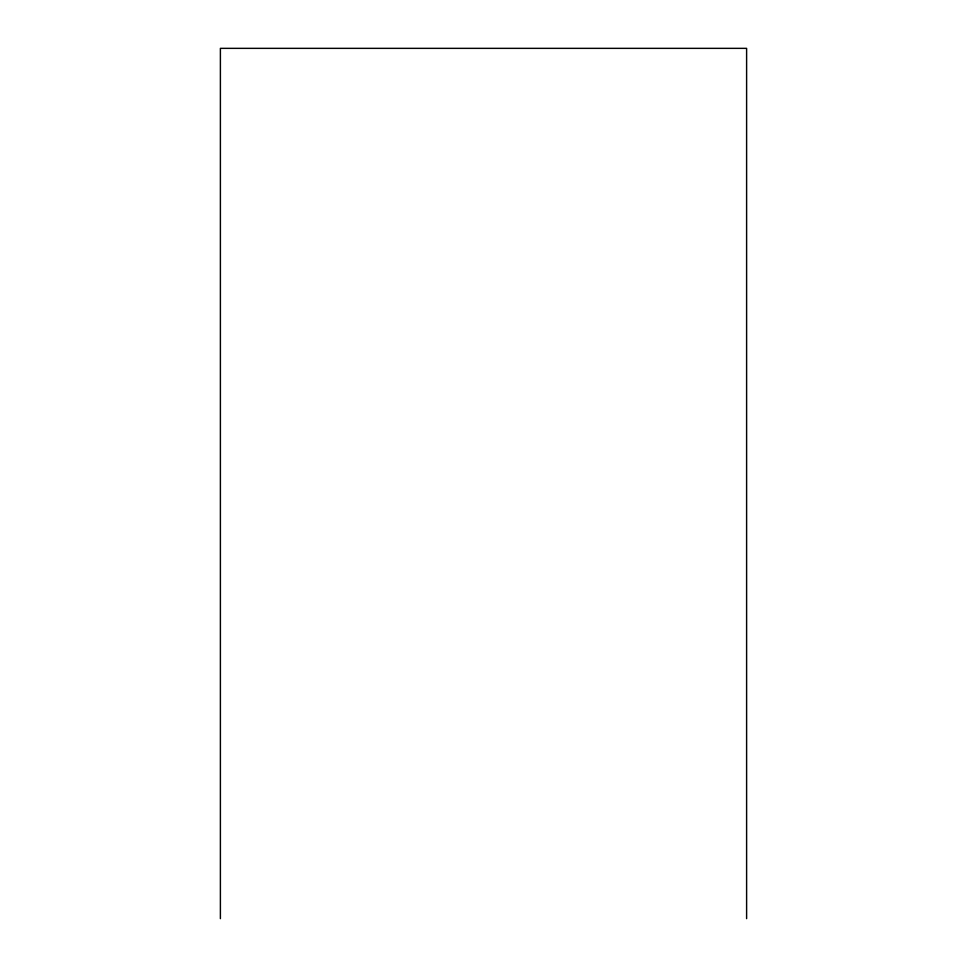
<?xml version="1.0" encoding="UTF-8"?>
<svg xmlns="http://www.w3.org/2000/svg" width="967" height="967" viewBox="0 0 967 967"><rect width="100%" height="100%" fill="white"/><g stroke="black" fill="none" stroke-linecap="round" stroke-linejoin="round"><path stroke-width="1.45" d="M746.609 918.65L746.609 48.35L220.391 48.35L220.391 918.65"/></g></svg>
